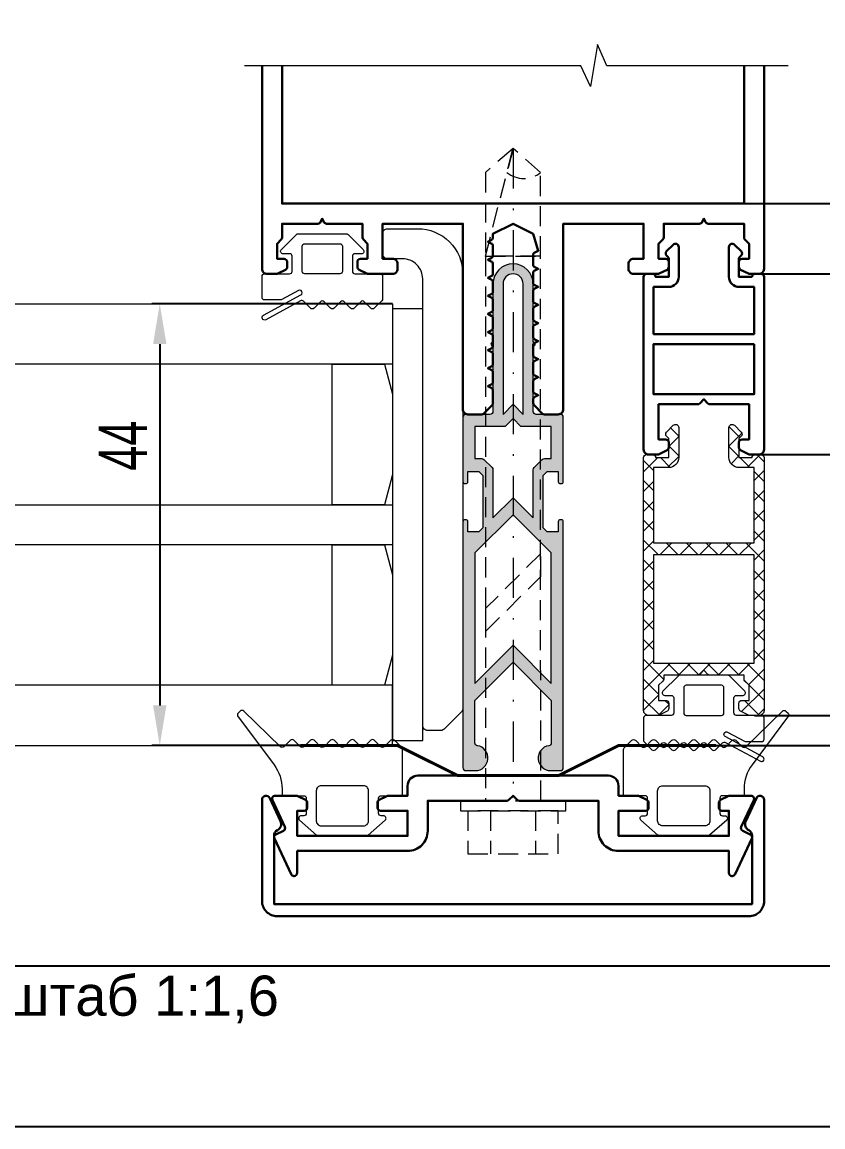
# Model space of a CAD drawing. Extents: x -37 to 8820, y -336 to 478.
# Drawn here: x 5978.1 to 6027.9, y 0 to 68.8 of the extents above; entities that cross this region are included whole.
import ezdxf

# ---------------------------------------------------------------- set-up
doc = ezdxf.new("R2010")
doc.units = 0
doc.header["$LTSCALE"] = 5
doc.linetypes.add('DASHDOT', pattern=[1, 0.5, -0.25, 0, -0.25])
doc.linetypes.add('HIDDEN', pattern=[0.375, 0.25, -0.125])
doc.layers.get('0').update_dxf_attribs({"linetype": 'CONTINUOUS', "lineweight": 30})
doc.layers.get('DEFPOINTS').update_dxf_attribs({"linetype": 'CONTINUOUS'})
for name, color, linetype, lineweight in [('1', 6, 'DASHDOT', 13), ('2', 3, 'HIDDEN', 13), ('Dimentions', 5, 'CONTINUOUS', 15), ('Glass', 5, 'CONTINUOUS', 20), ('Ал подклад', 7, 'CONTINUOUS', 20), ('Герлен', 7, 'CONTINUOUS', 60), ('Зигзаг', 1, 'CONTINUOUS', 15), ('Подкладки', 1, 'CONTINUOUS', 20), ('Уплотнители', 1, 'CONTINUOUS', 20), ('Штриховка', 1, 'CONTINUOUS', 5)]:
    doc.layers.add(name, color=color, linetype=linetype, lineweight=lineweight)
doc.layers.add('Скрытые', color=14, linetype='CONTINUOUS', plot=False)
doc.styles.add('3', font='RUSS.SHX', dxfattribs={"width": 0.7, "height": 3})
doc.styles.add('Каталожный', font='arial.ttf', dxfattribs={"height": 2.5})
doc.dimstyles.new('MX1_6', dxfattribs={"dimtxt": 3, "dimasz": 2.5, "dimexe": 0.5, "dimexo": 0, "dimgap": 0.8, "dimtad": 1, "dimlfac": 1.6, "dimdsep": 46, "dimtxsty": '3', "dimcen": 0, "dimclrd": 256, "dimclre": 256, "dimclrt": 256, "dimaunit": 1, "dimadec": 0, "dimazin": 0, "dimtfac": 1, "dimtmove": 0, "dimatfit": 1, "dimfxl": 1, "dimtvp": 1, "dimtolj": 1, "dimtzin": 0, "dimarcsym": 0})

# ---------------------------------------------------------------- blocks, each defined once
blk = doc.blocks.new('*D152')
at = {"layer": 'DEFPOINTS', "color": 0, "linetype": 'Continuous', "transparency": 16777216}
for p in [(6001.154, 51.25), (5986.662, 23.75), (6001.154, 23.75)]:
    blk.add_point(p, dxfattribs=at)
at = {"layer": 'Dimentions', "linetype": 'Continuous', "lineweight": -2, "transparency": 16777216}
for p, q in [((6001.154, 51.25), (5986.162, 51.25)), ((5986.662, 48.75), (5986.662, 26.25)), ((6001.154, 23.75), (5986.162, 23.75))]:
    blk.add_line(p, q, dxfattribs=at)
at = {"layer": 'Dimentions', "linetype": 'Continuous', "transparency": 16777216}
for points in [[(5986.246, 48.75), (5987.079, 48.75), (5986.662, 51.25)], [(5986.246, 26.25), (5987.079, 26.25), (5986.662, 23.75)]]:
    blk.add_solid(points, dxfattribs=at)
at = {"layer": 'Dimentions', "linetype": 'Continuous', "transparency": 16777216, "insert": (5984.362, 42.424), "char_height": 3, "attachment_point": 5, "rotation": 90, "style": '3'}
blk.add_mtext('\\A1;44', dxfattribs=at)
blk = doc.blocks.new('_DotSmall')
at = {"color": 0, "linetype": 'ByBlock', "const_width": 0.5}
blk.add_lwpolyline([(-0.0625, 0, 1), (0.0625, 0, 1)], format="xyb", close=True, dxfattribs=at)
blk = doc.blocks.new('*D154')
at = {"layer": 'DEFPOINTS', "color": 0, "linetype": 'Continuous', "transparency": 16777216}
for p in [(6023.966, 25.625), (6020.57, 23.75), (6032.641, 23.75)]:
    blk.add_point(p, dxfattribs=at)
at = {"layer": 'Dimentions', "linetype": 'Continuous', "lineweight": -2, "transparency": 16777216}
for p, q in [((6032.641, 25.625), (6032.641, 28.125)), ((6023.966, 25.625), (6033.141, 25.625)), ((6032.641, 25.625), (6032.641, 23.75)), ((6020.57, 23.75), (6033.141, 23.75)), ((6032.641, 23.75), (6032.641, 15.95))]:
    blk.add_line(p, q, dxfattribs=at)
at = {"layer": 'Dimentions', "linetype": 'Continuous', "lineweight": -2, "transparency": 16777216, "xscale": 2.5, "yscale": 2.5, "zscale": 2.5}
for p, rotation in [((6032.641, 25.625), 270), ((6032.641, 23.75), 90)]:
    blk.add_blockref('_DotSmall', p, dxfattribs=dict(at, rotation=rotation))
at = {"layer": 'Dimentions', "linetype": 'Continuous', "transparency": 16777216, "insert": (6030.341, 17.35), "char_height": 3, "attachment_point": 5, "rotation": 90, "style": '3'}
blk.add_mtext('\\A1;3', dxfattribs=at)
blk = doc.blocks.new('*D155')
at = {"layer": 'DEFPOINTS', "color": 0, "linetype": 'Continuous', "transparency": 16777216}
for p in [(6019.633, 57.5), (6023.904, 53.125), (6032.641, 53.125)]:
    blk.add_point(p, dxfattribs=at)
at = {"layer": 'Dimentions', "linetype": 'Continuous', "lineweight": -2, "transparency": 16777216}
for p, q in [((6019.633, 57.5), (6033.141, 57.5)), ((6032.641, 57.5), (6032.641, 53.125)), ((6023.904, 53.125), (6033.141, 53.125))]:
    blk.add_line(p, q, dxfattribs=at)
at = {"layer": 'Dimentions', "linetype": 'Continuous', "lineweight": -2, "transparency": 16777216, "xscale": 2.5, "yscale": 2.5, "zscale": 2.5}
for p, rotation in [((6032.641, 57.5), 90), ((6032.641, 53.125), 270)]:
    blk.add_blockref('_DotSmall', p, dxfattribs=dict(at, rotation=rotation))
at = {"layer": 'Dimentions', "linetype": 'Continuous', "transparency": 16777216, "insert": (6030.341, 55.312), "char_height": 3, "attachment_point": 5, "rotation": 90, "style": '3'}
blk.add_mtext('\\A1;7', dxfattribs=at)
blk = doc.blocks.new('*D1017')
at = {"layer": 'DEFPOINTS', "color": 0, "linetype": 'Continuous', "transparency": 16777216}
for p in [(6023.966, 53.125), (6023.716, 41.875), (6032.641, 41.875)]:
    blk.add_point(p, dxfattribs=at)
at = {"layer": 'Dimentions', "linetype": 'Continuous', "lineweight": -2, "transparency": 16777216}
for p, q in [((6023.966, 53.125), (6033.141, 53.125)), ((6032.641, 53.125), (6032.641, 41.875)), ((6023.716, 41.875), (6033.141, 41.875))]:
    blk.add_line(p, q, dxfattribs=at)
at = {"layer": 'Dimentions', "linetype": 'Continuous', "lineweight": -2, "transparency": 16777216, "xscale": 2.5, "yscale": 2.5, "zscale": 2.5}
for p, rotation in [((6032.641, 53.125), 90), ((6032.641, 41.875), 270)]:
    blk.add_blockref('_DotSmall', p, dxfattribs=dict(at, rotation=rotation))
at = {"layer": 'Dimentions', "linetype": 'Continuous', "transparency": 16777216, "insert": (6030.341, 47.5), "char_height": 3, "attachment_point": 5, "rotation": 90, "style": '3'}
blk.add_mtext('\\A1;18', dxfattribs=at)
blk = doc.blocks.new('*D1018')
at = {"layer": 'DEFPOINTS', "color": 0, "linetype": 'Continuous', "transparency": 16777216}
for p in [(6023.96, 41.875), (6023.676, 25.625), (6032.641, 25.625)]:
    blk.add_point(p, dxfattribs=at)
at = {"layer": 'Dimentions', "linetype": 'Continuous', "lineweight": -2, "transparency": 16777216}
for p, q in [((6023.96, 41.875), (6033.141, 41.875)), ((6032.641, 41.875), (6032.641, 25.625)), ((6023.676, 25.625), (6033.141, 25.625))]:
    blk.add_line(p, q, dxfattribs=at)
at = {"layer": 'Dimentions', "linetype": 'Continuous', "lineweight": -2, "transparency": 16777216, "xscale": 2.5, "yscale": 2.5, "zscale": 2.5}
for p, rotation in [((6032.641, 41.875), 90), ((6032.641, 25.625), 270)]:
    blk.add_blockref('_DotSmall', p, dxfattribs=dict(at, rotation=rotation))
at = {"layer": 'Dimentions', "linetype": 'Continuous', "transparency": 16777216, "insert": (6030.341, 33.75), "char_height": 3, "attachment_point": 5, "rotation": 90, "style": '3'}
blk.add_mtext('\\A1;26', dxfattribs=at)

msp = doc.modelspace()

# ---------------------------------------------------------------- hatches: boundary and pattern name
at = {"layer": 'Штриховка'}
h = msp.add_hatch(color=256, dxfattribs=at)
h.paths.add_polyline_path([(6006.2789, 27.6232), (6008.6539, 29.9982), (6011.0289, 27.6232), (6011.0289, 35.7482), (6008.6539, 38.1232), (6006.2789, 35.7482)], flags=16)
edge = h.paths.add_edge_path()
edge.add_arc((6005.6539, 40.1875), 0.125, 180, 270)
edge.add_line((6005.6539, 40.0625), (6005.7164, 40.0625))
edge.add_arc((6005.7164, 40.1875), 0.125, 270, 360)
edge.add_line((6005.8414, 40.1875), (6005.8414, 40.8125))
edge.add_line((6005.8414, 40.8125), (6006.5326, 40.8125))
edge.add_line((6006.5326, 40.8125), (6006.7789, 40.5662))
edge.add_line((6006.7789, 40.5662), (6006.7789, 37.3088))
edge.add_line((6006.7789, 37.3088), (6006.5326, 37.0625))
edge.add_line((6006.5326, 37.0625), (6005.8414, 37.0625))
edge.add_line((6005.8414, 37.0625), (6005.8414, 37.6875))
edge.add_arc((6005.7164, 37.6875), 0.125, 0, 90)
edge.add_line((6005.7164, 37.8125), (6005.6539, 37.8125))
edge.add_arc((6005.6539, 37.6875), 0.125, 90, 180)
edge.add_line((6005.5289, 37.6875), (6005.5289, 22.375))
edge.add_arc((6005.7164, 22.375), 0.1875, 180, 270)
edge.add_line((6005.7164, 22.1875), (6006.3101, 22.1875))
edge.add_arc((6006.3101, 22.9687), 0.7812, 270, 440.718201)
edge.add_arc((6006.4664, 23.9248), 0.1875, 180, 260.718201, ccw=False)
edge.add_line((6006.2789, 23.9248), (6006.2789, 26.5625))
edge.add_line((6006.2789, 26.5625), (6008.6539, 28.9375))
edge.add_line((6008.6539, 28.9375), (6011.0289, 26.5625))
edge.add_line((6011.0289, 26.5625), (6011.0289, 23.9248))
edge.add_arc((6010.8414, 23.9248), 0.1875, 279.281799, 360, ccw=False)
edge.add_arc((6010.9976, 22.9687), 0.7813, 99.281799, 270)
edge.add_line((6010.9976, 22.1875), (6011.5914, 22.1875))
edge.add_arc((6011.5914, 22.375), 0.1875, 270, 360)
edge.add_line((6011.7789, 22.375), (6011.7789, 37.6875))
edge.add_arc((6011.6539, 37.6875), 0.125, 0, 90)
edge.add_line((6011.6539, 37.8125), (6011.5914, 37.8125))
edge.add_arc((6011.5914, 37.6875), 0.125, 90, 180)
edge.add_line((6011.4664, 37.6875), (6011.4664, 37.0625))
edge.add_line((6011.4664, 37.0625), (6010.7752, 37.0625))
edge.add_line((6010.7752, 37.0625), (6010.5289, 37.3088))
edge.add_line((6010.5289, 37.3088), (6010.5289, 40.5662))
edge.add_line((6010.5289, 40.5662), (6010.7752, 40.8125))
edge.add_line((6010.7752, 40.8125), (6011.4664, 40.8125))
edge.add_line((6011.4664, 40.8125), (6011.4664, 40.1875))
edge.add_arc((6011.5914, 40.1875), 0.125, 180, 270)
edge.add_line((6011.5914, 40.0625), (6011.6539, 40.0625))
edge.add_arc((6011.6539, 40.1875), 0.125, 270, 360)
edge.add_line((6011.7789, 40.1875), (6011.7789, 44.1875))
edge.add_arc((6011.5914, 44.1875), 0.1875, 0, 90)
edge.add_line((6011.5914, 44.375), (6010.0914, 44.375))
edge.add_arc((6010.0914, 44.5625), 0.1875, 180, 270, ccw=False)
edge.add_line((6009.9039, 44.5625), (6009.9039, 48.625))
edge.add_arc((6009.9039, 48.75), 0.125, 270, 450)
edge.add_line((6009.9039, 48.875), (6009.9039, 52.5))
edge.add_arc((6008.6539, 52.5), 1.25, 0, 180)
edge.add_line((6007.4039, 52.5), (6007.4039, 48.875))
edge.add_arc((6007.4039, 48.75), 0.125, 90, 270)
edge.add_line((6007.4039, 48.625), (6007.4039, 44.5625))
edge.add_arc((6007.2164, 44.5625), 0.1875, -90, 0, ccw=False)
edge.add_line((6007.2164, 44.375), (6005.7164, 44.375))
edge.add_arc((6005.7164, 44.1875), 0.1875, 90, 180)
edge.add_line((6005.5289, 44.1875), (6005.5289, 40.1875))
edge = h.paths.add_edge_path(flags=16)
edge.add_line((6006.2789, 43.625), (6006.2789, 41.625))
edge.add_line((6006.2789, 41.625), (6006.7031, 41.625))
edge.add_arc((6006.7031, 41.4375), 0.1875, 45, 90, ccw=False)
edge.add_line((6006.8356, 41.5701), (6007.349, 41.0568))
edge.add_arc((6007.2164, 40.9242), 0.1875, 0, 45, ccw=False)
edge.add_line((6007.4039, 40.9242), (6007.4039, 37.9338))
edge.add_line((6007.4039, 37.9338), (6008.6539, 39.1838))
edge.add_line((6008.6539, 39.1838), (6009.9039, 37.9338))
edge.add_line((6009.9039, 37.9338), (6009.9039, 40.9242))
edge.add_arc((6010.0914, 40.9242), 0.1875, 135, 180, ccw=False)
edge.add_line((6009.9588, 41.0568), (6010.4721, 41.5701))
edge.add_arc((6010.6047, 41.4375), 0.1875, 90, 135, ccw=False)
edge.add_line((6010.6047, 41.625), (6011.0289, 41.625))
edge.add_line((6011.0289, 41.625), (6011.0289, 43.625))
edge.add_line((6011.0289, 43.625), (6009.145, 43.625))
edge.add_line((6009.145, 43.625), (6008.6539, 44.1161))
edge.add_line((6008.6539, 44.1161), (6008.1628, 43.625))
edge.add_line((6008.1628, 43.625), (6006.2789, 43.625))
edge = h.paths.add_edge_path(flags=16)
edge.add_line((6008.6539, 45), (6009.2789, 44.375))
edge.add_line((6009.2789, 44.375), (6009.2789, 52.5))
edge.add_arc((6008.6539, 52.5), 0.625, 0, 180)
edge.add_line((6008.0289, 52.5), (6008.0289, 44.375))
edge.add_line((6008.0289, 44.375), (6008.6539, 45))
at = {"layer": 'Штриховка', "lineweight": 5}
h = msp.add_hatch(dxfattribs=at)
h.set_pattern_fill('ANSI37', color=256, scale=7, style=0)
h.set_pattern_definition([(45, (8391.1472, 7165.6919), (-0.61871843, 0.61871843), []), (135, (8391.1472, 7165.6919), (-0.61871843, -0.61871843), [])])
h.paths.add_polyline_path([(6023.6539, 35.625), (6017.4039, 35.625), (6017.4039, 28.875), (6023.6539, 28.875)], flags=16)
edge = h.paths.add_edge_path()
edge.add_line((6023.6539, 36.375), (6023.6539, 41.0625))
edge.add_line((6023.6539, 41.0625), (6022.7164, 41.0625))
edge.add_arc((6022.7164, 41.6875), 0.625, 180, 270, ccw=False)
edge.add_line((6022.0914, 41.6875), (6022.0914, 43.5518))
edge.add_arc((6022.2896, 43.5518), 0.1982, 45, 180, ccw=False)
edge.add_line((6022.4298, 43.6919), (6022.849, 43.2727))
edge.add_arc((6022.7164, 43.1402), 0.1875, -45, 45, ccw=False)
edge.add_line((6022.849, 43.0076), (6022.7164, 42.875))
edge.add_line((6022.7164, 42.875), (6022.7164, 41.6875))
edge.add_line((6022.7164, 41.6875), (6023.5289, 41.6875))
edge.add_arc((6023.7164, 41.6875), 0.1875, 90, 180, ccw=False)
edge.add_line((6023.7164, 41.875), (6024.0914, 41.875))
edge.add_arc((6024.0914, 41.6875), 0.1875, 0, 90, ccw=False)
edge.add_line((6024.2789, 41.6875), (6024.2789, 25.9375))
edge.add_arc((6023.9664, 25.9375), 0.3125, -90, 0, ccw=False)
edge.add_line((6023.9664, 25.625), (6023.3857, 25.625))
edge.add_arc((6023.3857, 25.8125), 0.1875, 243.434949, 270, ccw=False)
edge.add_line((6023.3018, 25.6448), (6022.82, 25.8857))
edge.add_arc((6022.9039, 26.0534), 0.1875, 180, 243.434949, ccw=False)
edge.add_line((6022.7164, 26.0534), (6022.7164, 26.375))
edge.add_arc((6022.9039, 26.375), 0.1875, 90, 180, ccw=False)
edge.add_line((6022.9039, 26.5625), (6023.3414, 26.5625))
edge.add_line((6023.3414, 26.5625), (6023.3414, 27.5))
edge.add_line((6023.3414, 27.5), (6023.0838, 27.7576))
edge.add_arc((6023.2164, 27.8902), 0.1875, 180, 225, ccw=False)
edge.add_line((6023.0289, 27.8902), (6023.0289, 28.125))
edge.add_line((6023.0289, 28.125), (6020.9191, 28.125))
edge.add_arc((6020.9191, 28.3125), 0.1875, 225, 270, ccw=False)
edge.add_line((6020.7865, 28.1799), (6020.5289, 28.4375))
edge.add_line((6020.5289, 28.4375), (6020.2713, 28.1799))
edge.add_arc((6020.1387, 28.3125), 0.1875, 270, 315, ccw=False)
edge.add_line((6020.1387, 28.125), (6018.0289, 28.125))
edge.add_line((6018.0289, 28.125), (6018.0289, 27.8902))
edge.add_arc((6017.8414, 27.8902), 0.1875, -45, 0, ccw=False)
edge.add_line((6017.974, 27.7576), (6017.7164, 27.5))
edge.add_line((6017.7164, 27.5), (6017.7164, 26.5625))
edge.add_line((6017.7164, 26.5625), (6018.1539, 26.5625))
edge.add_arc((6018.1539, 26.375), 0.1875, 0, 90, ccw=False)
edge.add_line((6018.3414, 26.375), (6018.3414, 26.0534))
edge.add_arc((6018.1539, 26.0534), 0.1875, -63.434949, 0, ccw=False)
edge.add_line((6018.2377, 25.8857), (6017.756, 25.6448))
edge.add_arc((6017.6721, 25.8125), 0.1875, 270, 296.565051, ccw=False)
edge.add_line((6017.6721, 25.625), (6017.0914, 25.625))
edge.add_arc((6017.0914, 25.9375), 0.3125, 180, 270, ccw=False)
edge.add_line((6016.7789, 25.9375), (6016.7789, 41.6875))
edge.add_arc((6016.9664, 41.6875), 0.1875, 90, 180, ccw=False)
edge.add_line((6016.9664, 41.875), (6017.3414, 41.875))
edge.add_arc((6017.3414, 41.6875), 0.1875, 0, 90, ccw=False)
edge.add_line((6017.5289, 41.6875), (6018.3414, 41.6875))
edge.add_line((6018.3414, 41.6875), (6018.3414, 42.875))
edge.add_line((6018.3414, 42.875), (6018.2088, 43.0076))
edge.add_arc((6018.3414, 43.1402), 0.1875, 135, 225, ccw=False)
edge.add_line((6018.2088, 43.2727), (6018.628, 43.6919))
edge.add_arc((6018.7682, 43.5518), 0.1982, 0, 135, ccw=False)
edge.add_line((6018.9664, 43.5518), (6018.9664, 41.6875))
edge.add_arc((6018.3414, 41.6875), 0.625, -90, 0, ccw=False)
edge.add_line((6018.3414, 41.0625), (6017.4039, 41.0625))
edge.add_line((6017.4039, 41.0625), (6017.4039, 36.375))
edge.add_line((6017.4039, 36.375), (6023.6539, 36.375))

# ---------------------------------------------------------------- linework, layer by layer
msp.add_lwpolyline([(6024.2789, 66.0808), (6024.2789, 53.4375, -0.4142136), (6023.9664, 53.125), (6023.3857, 53.125, -0.1164338), (6023.3018, 53.1448), (6022.82, 53.3857, -0.284079), (6022.7164, 53.5534), (6022.7164, 53.875, -0.4142136), (6022.9039, 54.0625), (6023.3414, 54.0625), (6023.3414, 55), (6023.0838, 55.2576, -0.1989124), (6023.0289, 55.3902), (6023.0289, 56.25), (6020.801, 56.25, -0.284079), (6020.6333, 56.3536), (6020.5289, 56.5625), (6020.4245, 56.3536, -0.284079), (6020.2568, 56.25), (6018.0289, 56.25), (6018.0289, 55.3902, -0.1989124), (6017.974, 55.2576), (6017.7164, 55), (6017.7164, 54.0625), (6018.1539, 54.0625, -0.4142136), (6018.3414, 53.875), (6018.3414, 53.5534, -0.284079), (6018.2377, 53.3857), (6017.756, 53.1448, -0.1164338), (6017.6721, 53.125), (6016.1539, 53.125, -0.4142136), (6015.8414, 53.4375), (6015.8414, 53.75, -0.4142136), (6016.1539, 54.0625), (6016.7789, 54.0625), (6016.7789, 56.25), (6011.7789, 56.25), (6011.7789, 44.6875, -0.4142136), (6011.4664, 44.375), (6010.6066, 44.375, -0.1989124), (6010.474, 44.4299), (6009.9588, 44.9451, -0.1989124), (6009.9039, 45.0777), (6009.9039, 45.2904, -0.284079), (6010.0075, 45.4581), (6010.2164, 45.5625), (6010.0075, 45.6669, -0.284079), (6009.9039, 45.8346), (6009.9039, 46.4154, -0.284079), (6010.0075, 46.5831), (6010.2164, 46.6875), (6010.0075, 46.7919, -0.284079), (6009.9039, 46.9596), (6009.9039, 47.5404, -0.284079), (6010.0075, 47.7081), (6010.2164, 47.8125), (6010.0075, 47.9169, -0.284079), (6009.9039, 48.0846), (6009.9039, 48.6654, -0.284079), (6010.0075, 48.8331), (6010.2164, 48.9375), (6010.0075, 49.0419, -0.284079), (6009.9039, 49.2096), (6009.9039, 49.7904, -0.284079), (6010.0075, 49.9581), (6010.2164, 50.0625), (6010.0075, 50.1669, -0.284079), (6009.9039, 50.3346), (6009.9039, 50.9154, -0.284079), (6010.0075, 51.0831), (6010.2164, 51.1875), (6010.0075, 51.2919, -0.284079), (6009.9039, 51.4596), (6009.9039, 52.0404, -0.284079), (6010.0075, 52.2081), (6010.2164, 52.3125), (6010.0075, 52.4169, -0.284079), (6009.9039, 52.5846), (6009.9039, 53.1654, -0.284079), (6010.0075, 53.3331), (6010.2164, 53.4375), (6010.0075, 53.5419, -0.284079), (6009.9039, 53.7096), (6009.9039, 54.2904, -0.284079), (6010.0075, 54.4581), (6010.2164, 54.5625), (6009.9039, 55.625), (6008.6539, 56.25), (6007.4039, 55.625), (6007.4039, 55.3971, -0.284079), (6007.3002, 55.2294), (6007.0914, 55.125), (6007.3002, 55.0206, -0.284079), (6007.4039, 54.8529), (6007.4039, 54.2721, -0.284079), (6007.3002, 54.1044), (6007.0914, 54), (6007.3002, 53.8956, -0.284079), (6007.4039, 53.7279), (6007.4039, 53.1471, -0.284079), (6007.3002, 52.9794), (6007.0914, 52.875), (6007.3002, 52.7706, -0.284079), (6007.4039, 52.6029), (6007.4039, 52.0221, -0.284079), (6007.3002, 51.8544), (6007.0914, 51.75), (6007.3002, 51.6456, -0.284079), (6007.4039, 51.4779), (6007.4039, 50.8971, -0.284079), (6007.3002, 50.7294), (6007.0914, 50.625), (6007.3002, 50.5206, -0.284079), (6007.4039, 50.3529), (6007.4039, 49.7721, -0.284079), (6007.3002, 49.6044), (6007.0914, 49.5), (6007.3002, 49.3956, -0.284079), (6007.4039, 49.2279), (6007.4039, 48.6471, -0.284079), (6007.3002, 48.4794), (6007.0914, 48.375), (6007.3002, 48.2706, -0.284079), (6007.4039, 48.1029), (6007.4039, 47.5221, -0.284079), (6007.3002, 47.3544), (6007.0914, 47.25), (6007.3002, 47.1456, -0.284079), (6007.4039, 46.9779), (6007.4039, 46.3971, -0.284079), (6007.3002, 46.2294), (6007.0914, 46.125), (6007.3002, 46.0206, -0.284079), (6007.4039, 45.8529), (6007.4039, 45.0777, -0.1989124), (6007.349, 44.9451), (6006.8338, 44.4299, -0.1989124), (6006.7012, 44.375), (6005.8414, 44.375, -0.4142136), (6005.5289, 44.6875), (6005.5289, 56.25), (6000.5289, 56.25), (6000.5289, 54.0625), (6001.1539, 54.0625, -0.4142136), (6001.4664, 53.75), (6001.4664, 53.4375, -0.4142136), (6001.1539, 53.125), (5999.6357, 53.125, -0.1164338), (5999.5518, 53.1448), (5999.07, 53.3857, -0.284079), (5998.9664, 53.5534), (5998.9664, 53.875, -0.4142136), (5999.1539, 54.0625), (5999.5914, 54.0625), (5999.5914, 55), (5999.3338, 55.2576, -0.1989124), (5999.2789, 55.3902), (5999.2789, 56.25), (5997.051, 56.25, -0.284079), (5996.8833, 56.3536), (5996.7789, 56.5625), (5996.6745, 56.3536, -0.284079), (5996.5068, 56.25), (5994.2789, 56.25), (5994.2789, 55.3902, -0.1989124), (5994.224, 55.2576), (5993.9664, 55), (5993.9664, 54.0625), (5994.4039, 54.0625, -0.4142136), (5994.5914, 53.875), (5994.5914, 53.5534, -0.284079), (5994.4877, 53.3857), (5994.006, 53.1448, -0.1164338), (5993.9221, 53.125), (5993.3414, 53.125, -0.4142136), (5993.0289, 53.4375), (5993.0289, 66.0808)], format="xyb")
msp.add_lwpolyline([(6023.0289, 66.0808), (6023.0289, 57.5), (5994.2789, 57.5), (5994.2789, 66.0808)])
for points in [[(6023.5289, 52.9375), (6022.7164, 52.9375), (6022.7164, 54.0566, -0.1989124), (6022.7713, 54.1892), (6022.849, 54.2669, 0.4142136), (6022.849, 54.532), (6022.441, 54.94, 0.6681786), (6022.0914, 54.7952), (6022.0914, 52.9375, 0.4142136), (6022.7164, 52.3125), (6023.6539, 52.3125), (6023.6539, 49.375), (6017.4039, 49.375), (6017.4039, 52.3125), (6018.3414, 52.3125, 0.4142136), (6018.9664, 52.9375), (6018.9664, 54.7952, 0.6681786), (6018.6168, 54.94), (6018.2088, 54.532, 0.4142136), (6018.2088, 54.2669), (6018.2865, 54.1892, -0.1989124), (6018.3414, 54.0566), (6018.3414, 52.9375), (6017.5289, 52.9375, 0.4142136), (6017.3414, 53.125), (6016.9664, 53.125, 0.4142136), (6016.7789, 52.9375), (6016.7789, 42.1875, 0.4142136), (6017.0914, 41.875), (6017.6721, 41.875, 0.1164338), (6017.756, 41.8948), (6018.2377, 42.1357, 0.284079), (6018.3414, 42.3034), (6018.3414, 42.625, 0.4142136), (6018.1539, 42.8125), (6017.7164, 42.8125), (6017.7164, 45), (6020.1387, 45, 0.1989124), (6020.2713, 45.0549), (6020.5289, 45.3125), (6020.7865, 45.0549, 0.1989124), (6020.9191, 45), (6023.3414, 45), (6023.3414, 42.8125), (6022.9039, 42.8125, 0.4142136), (6022.7164, 42.625), (6022.7164, 42.3034, 0.284079), (6022.82, 42.1357), (6023.3018, 41.8948, 0.1164338), (6023.3857, 41.875), (6023.9664, 41.875, 0.4142136), (6024.2789, 42.1875), (6024.2789, 52.9375, 0.4142136), (6024.0914, 53.125), (6023.7164, 53.125, 0.4142136)], [(5993.7965, 17.9711, -0.4142136), (5993.8871, 18.2202), (5994.359, 18.4402, 0.4142136), (5994.4496, 18.6894), (5993.6715, 20.3583, -0.5486188), (5993.8414, 20.625), (5995.1721, 20.625, -0.1164338), (5995.256, 20.6052), (5995.7377, 20.3643, -0.284079), (5995.8414, 20.1966), (5995.8414, 19.875, -0.4142136), (5995.6539, 19.6875), (5995.2164, 19.6875), (5995.2164, 18.125), (6002.0914, 18.125), (6002.0914, 19.6875), (6000.4039, 19.6875, -0.4142136), (6000.2164, 19.875), (6000.2164, 20.1966, -0.284079), (6000.32, 20.3643), (6000.8018, 20.6052, -0.1164338), (6000.8857, 20.625), (6002.0914, 20.625), (6002.0914, 21.25, -0.4142136), (6002.7164, 21.875), (6014.5914, 21.875, -0.4142136), (6015.2164, 21.25), (6015.2164, 20.625), (6016.4221, 20.625, -0.1164338), (6016.506, 20.6052), (6016.9877, 20.3643, -0.284079), (6017.0914, 20.1966), (6017.0914, 19.875, -0.4142136), (6016.9039, 19.6875), (6015.2164, 19.6875), (6015.2164, 18.125), (6022.0914, 18.125), (6022.0914, 19.6875), (6021.6539, 19.6875, -0.4142136), (6021.4664, 19.875), (6021.4664, 20.1966, -0.284079), (6021.57, 20.3643), (6022.0518, 20.6052, -0.1164338), (6022.1357, 20.625), (6023.4664, 20.625, -0.5486188), (6023.6363, 20.3583), (6022.8581, 18.6894, 0.4142136), (6022.9488, 18.4402), (6023.4206, 18.2202, -0.4142136), (6023.5113, 17.9711), (6022.4678, 15.7333, -0.2914734), (6022.2979, 15.625), (6022.2789, 15.625, -0.4142136), (6022.0914, 15.8125), (6022.0914, 17.1875), (6015.2164, 17.1875, -0.4142136), (6013.9664, 18.4375), (6013.9664, 20.3125), (6009.0441, 20.3125, -0.1989124), (6008.9115, 20.3674), (6008.6539, 20.625), (6008.3963, 20.3674, -0.1989124), (6008.2637, 20.3125), (6003.3414, 20.3125), (6003.3414, 18.4375, -0.4142136), (6002.0914, 17.1875), (5995.2164, 17.1875), (5995.2164, 15.8125, -0.4142136), (5995.0289, 15.625), (5995.0099, 15.625, -0.2914734), (5994.84, 15.7333)], [(5993.9664, 13.125), (6023.3414, 13.125, 0.4142136), (6024.2789, 14.0625), (6024.2789, 20.375, 0.8025849), (6023.8023, 20.4807), (6023.1324, 19.044, 0.4015594), (6023.327, 18.471, -0.2797393), (6023.5289, 18.1383), (6023.5289, 13.875), (5993.7789, 13.875), (5993.7789, 18.1383, -0.2797393), (5993.9808, 18.471, 0.4015594), (5994.1754, 19.044), (5993.5055, 20.4807, 0.8025849), (5993.0289, 20.375), (5993.0289, 14.0625, 0.4142136)]]:
    msp.add_lwpolyline(points, format="xyb", close=True)
msp.add_lwpolyline([(6023.6539, 48.75), (6023.6539, 45.625), (6017.4039, 45.625), (6017.4039, 48.75)], close=True)
at = {"layer": '1'}
msp.add_line((6008.6519, 60.9392), (6008.6539, 20.3125), dxfattribs=at)
at = {"layer": '2'}
for p, q in [((6007.2476, 19.6875), (6007.2476, 17)), ((6010.0601, 19.6875), (6010.0601, 17))]:
    msp.add_line(p, q, dxfattribs=at)
msp.add_lwpolyline([(6010.3687, 54.2214), (6010.3687, 59.4464), (6008.6519, 60.9392), (6006.9351, 59.4464), (6006.9351, 54.2214), (6010.3687, 54.2214)], dxfattribs=at)
msp.add_lwpolyline([(6006.9351, 54.2214), (6008.6519, 60.9392), (6008.2704, 59.4464, 0.3633079), (6010.3687, 59.4464)], format="xyb", dxfattribs=at)
for points in [[(6010.3726, 20.3125), (6010.3687, 54.2214), (6008.6539, 54.2214), (6006.9351, 54.2214), (6006.9351, 20.3125)], [(6006.9351, 30.8443), (6010.3726, 34.2818), (6010.3726, 35.7141), (6006.9351, 32.2766)], [(6011.9351, 19.6875), (6011.9351, 20.3125), (6005.3726, 20.3125), (6005.3726, 19.6875)], [(6011.4664, 19.6875), (6005.8414, 19.6875), (6005.8414, 17), (6011.4664, 17)]]:
    msp.add_lwpolyline(points, close=True, dxfattribs=at)
at = {"layer": 'Glass'}
for points in [[(6001.154, 47.5), (5962.0865, 47.5), (5962.0865, 51.25), (6001.154, 51.25)], [(6000.6516, 38.75), (5997.404, 38.75), (5997.404, 47.5), (6000.6516, 47.5), (6001.154, 45.625), (6001.154, 40.625)], [(6001.154, 36.25), (5962.0865, 36.25), (5962.0865, 38.75), (6001.154, 38.75)], [(6000.6516, 27.5), (5997.404, 27.5), (5997.404, 36.25), (6000.6516, 36.25), (6001.154, 34.375), (6001.154, 29.375)], [(6001.154, 27.5), (5962.0865, 27.5), (5962.0865, 23.75), (6001.154, 23.75)]]:
    msp.add_lwpolyline(points, close=True, dxfattribs=at)
at = {"layer": 'Ал подклад', "color": 0}
msp.add_lwpolyline([(6000.529, 55.625, -0.4142136), (6000.8415, 55.9375), (6002.7165, 55.9375, -0.4142136), (6005.529, 53.125), (6005.5289, 26.0663, -0.1989124), (6005.4374, 25.8454), (6004.3704, 24.7784, -0.1989124), (6004.1494, 24.6869), (6003.3414, 24.6869, -0.4142136), (6003.0289, 24.9994), (6003.029, 52.8125, 0.4142136), (6001.779, 54.0625), (6000.8415, 54.0625, -0.4142136), (6000.529, 54.375)], format="xyb", close=True, dxfattribs=at)
at = {"layer": 'Герлен', "ltscale": 2, "const_width": 0.1875}
msp.add_lwpolyline([(6021.2789, 23.75), (6015.2164, 23.75), (6011.4664, 21.875), (6005.2164, 21.875), (6001.4664, 23.75), (5995.4039, 23.75)], dxfattribs=at)
at = {"layer": 'Зигзаг'}
msp.add_lwpolyline([(6025.7806, 66.0808), (6014.4807, 66.0808), (6013.8999, 67.3987), (6013.4642, 64.786), (6012.8817, 66.0808), (5991.9325, 66.0808)], dxfattribs=at)
at = {"layer": 'Подкладки'}
msp.add_lwpolyline([(6001.154, 24.0625), (6003.029, 24.0625), (6003.029, 50.9375), (6001.154, 50.9375)], close=True, dxfattribs=at)
at = {"layer": 'Скрытые', "linetype": 'Continuous'}
for points in [[(5880, 297), (6090, 297), (6090, 0), (5880, 0)], [(5900, 10), (5900, 287), (6065, 287), (6065, 10)]]:
    msp.add_lwpolyline(points, close=True, dxfattribs=at)
at = {"layer": 'Уплотнители'}
for points in [[(5995.2981, 52.0859), (5994.2531, 51.5189, -0.1249127), (5994.1786, 51.5), (5993.1851, 51.5, -0.4142136), (5993.0289, 51.6562), (5993.0289, 52.9687, -0.4142136), (5993.1851, 53.125), (5994.7476, 53.125, 0.4142136), (5994.9039, 53.2812), (5994.9039, 54.2187, 0.4142136), (5994.7476, 54.375), (5994.3414, 54.375, -0.6685867), (5994.231, 54.6419), (5995.1706, 55.5794, -0.1986192), (5995.281, 55.625), (5998.2768, 55.625, -0.1986192), (5998.3871, 55.5794), (5999.3267, 54.6419, -0.6685867), (5999.2164, 54.375), (5998.8101, 54.375, 0.4142136), (5998.6539, 54.2187), (5998.6539, 53.2812, 0.4142136), (5998.8101, 53.125), (6000.3726, 53.125, -0.4142136), (6000.5289, 52.9687), (6000.5289, 51.5647, -0.1989124), (6000.4831, 51.4542), (6000.0144, 50.9855, -0.4142136), (5999.7934, 50.9855), (5999.3894, 51.3895, 0.4142136), (5999.1684, 51.3895), (5998.7644, 50.9855, -0.4142136), (5998.5434, 50.9855), (5998.1394, 51.3895, 0.4142136), (5997.9184, 51.3895), (5997.5144, 50.9855, -0.4142136), (5997.2934, 50.9855), (5996.8894, 51.3895, 0.4142136), (5996.6684, 51.3895), (5996.2644, 50.9855, -0.4142136), (5996.0434, 50.9855), (5995.6114, 51.4175, 0.3320761), (5995.4264, 51.4444), (5993.2596, 50.2689, -1), (5993.1106, 50.5436), (5995.4471, 51.8112, 1)], [(5995.6851, 55), (5997.8726, 55, -0.4142136), (5998.0289, 54.8437), (5998.0289, 53.2812, -0.4142136), (5997.8726, 53.125), (5995.6851, 53.125, -0.4142136), (5995.5289, 53.2812), (5995.5289, 54.8437, -0.4142136)], [(6005.5289, 40.1875, 0.4142136), (6005.6539, 40.0625), (6005.7164, 40.0625, 0.4142136), (6005.8414, 40.1875), (6005.8414, 40.8125), (6006.5326, 40.8125), (6006.7789, 40.5662), (6006.7789, 37.3088), (6006.5326, 37.0625), (6005.8414, 37.0625), (6005.8414, 37.6875, 0.4142136), (6005.7164, 37.8125), (6005.6539, 37.8125, 0.4142136), (6005.5289, 37.6875), (6005.5289, 22.375, 0.4142136), (6005.7164, 22.1875), (6006.3101, 22.1875, 0.9221128), (6006.4361, 23.7398, -0.3675232), (6006.2789, 23.9248), (6006.2789, 26.5625), (6008.6539, 28.9375), (6011.0289, 26.5625), (6011.0289, 23.9248, -0.3675232), (6010.8716, 23.7398, 0.9221128), (6010.9976, 22.1875), (6011.5914, 22.1875, 0.4142136), (6011.7789, 22.375), (6011.7789, 37.6875, 0.4142136), (6011.6539, 37.8125), (6011.5914, 37.8125, 0.4142136), (6011.4664, 37.6875), (6011.4664, 37.0625), (6010.7752, 37.0625), (6010.5289, 37.3088), (6010.5289, 40.5662), (6010.7752, 40.8125), (6011.4664, 40.8125), (6011.4664, 40.1875, 0.4142136), (6011.5914, 40.0625), (6011.6539, 40.0625, 0.4142136), (6011.7789, 40.1875), (6011.7789, 44.1875, 0.4142136), (6011.5914, 44.375), (6010.0914, 44.375, -0.4142136), (6009.9039, 44.5625), (6009.9039, 48.625, 1), (6009.9039, 48.875), (6009.9039, 52.5, 1), (6007.4039, 52.5), (6007.4039, 48.875, 1), (6007.4039, 48.625), (6007.4039, 44.5625, -0.4142136), (6007.2164, 44.375), (6005.7164, 44.375, 0.4142136), (6005.5289, 44.1875)], [(6008.6539, 45), (6009.2789, 44.375), (6009.2789, 52.5, 1), (6008.0289, 52.5), (6008.0289, 44.375), (6008.6539, 45)], [(6006.2789, 43.625), (6006.2789, 41.625), (6006.7031, 41.625, -0.1989124), (6006.8356, 41.5701), (6007.349, 41.0568, -0.1989124), (6007.4039, 40.9242), (6007.4039, 37.9338), (6008.6539, 39.1838), (6009.9039, 37.9338), (6009.9039, 40.9242, -0.1989124), (6009.9588, 41.0568), (6010.4721, 41.5701, -0.1989124), (6010.6047, 41.625), (6011.0289, 41.625), (6011.0289, 43.625), (6009.145, 43.625), (6008.6539, 44.1161), (6008.1628, 43.625)], [(6023.6539, 36.375), (6023.6539, 41.0625), (6022.7164, 41.0625, -0.4142136), (6022.0914, 41.6875), (6022.0914, 43.5518, -0.6681786), (6022.4298, 43.6919), (6022.849, 43.2727, -0.4142136), (6022.849, 43.0076), (6022.7164, 42.875), (6022.7164, 41.6875), (6023.5289, 41.6875, -0.4142136), (6023.7164, 41.875), (6024.0914, 41.875, -0.4142136), (6024.2789, 41.6875), (6024.2789, 25.9375, -0.4142136), (6023.9664, 25.625), (6023.3857, 25.625, -0.1164338), (6023.3018, 25.6448), (6022.82, 25.8857, -0.284079), (6022.7164, 26.0534), (6022.7164, 26.375, -0.4142136), (6022.9039, 26.5625), (6023.3414, 26.5625), (6023.3414, 27.5), (6023.0838, 27.7576, -0.1989124), (6023.0289, 27.8902), (6023.0289, 28.125), (6020.9191, 28.125, -0.1989124), (6020.7865, 28.1799), (6020.5289, 28.4375), (6020.2713, 28.1799, -0.1989124), (6020.1387, 28.125), (6018.0289, 28.125), (6018.0289, 27.8902, -0.1989124), (6017.974, 27.7576), (6017.7164, 27.5), (6017.7164, 26.5625), (6018.1539, 26.5625, -0.4142136), (6018.3414, 26.375), (6018.3414, 26.0534, -0.284079), (6018.2377, 25.8857), (6017.756, 25.6448, -0.1164338), (6017.6721, 25.625), (6017.0914, 25.625, -0.4142136), (6016.7789, 25.9375), (6016.7789, 41.6875, -0.4142136), (6016.9664, 41.875), (6017.3414, 41.875, -0.4142136), (6017.5289, 41.6875), (6018.3414, 41.6875), (6018.3414, 42.875), (6018.2088, 43.0076, -0.4142136), (6018.2088, 43.2727), (6018.628, 43.6919, -0.6681786), (6018.9664, 43.5518), (6018.9664, 41.6875, -0.4142136), (6018.3414, 41.0625), (6017.4039, 41.0625), (6017.4039, 36.375)], [(6022.0096, 24.5859), (6023.0547, 24.0189, 0.1249127), (6023.1292, 24), (6024.1226, 24, 0.4142136), (6024.2789, 24.1563), (6024.2789, 25.4688, 0.4142136), (6024.1226, 25.625), (6022.5601, 25.625, -0.4142136), (6022.4039, 25.7813), (6022.4039, 26.7188, -0.4142136), (6022.5601, 26.875), (6022.9664, 26.875, 0.6685867), (6023.0767, 27.1419), (6022.1371, 28.0794, 0.1986192), (6022.0268, 28.125), (6019.031, 28.125, 0.1986192), (6018.9206, 28.0794), (6017.981, 27.1419, 0.6685867), (6018.0914, 26.875), (6018.4976, 26.875, -0.4142136), (6018.6539, 26.7188), (6018.6539, 25.7813, -0.4142136), (6018.4976, 25.625), (6016.9351, 25.625, 0.4142136), (6016.7789, 25.4688), (6016.7789, 24.0647, 0.1989124), (6016.8247, 23.9542), (6017.2934, 23.4855, 0.4142136), (6017.5144, 23.4855), (6017.9184, 23.8895, -0.4142136), (6018.1394, 23.8895), (6018.5434, 23.4855, 0.4142136), (6018.7644, 23.4855), (6019.1684, 23.8895, -0.4142136), (6019.3894, 23.8895), (6019.7934, 23.4855, 0.4142136), (6020.0144, 23.4855), (6020.4184, 23.8895, -0.4142136), (6020.6394, 23.8895), (6021.0434, 23.4855, 0.4142136), (6021.2644, 23.4855), (6021.6964, 23.9175, -0.3320761), (6021.8814, 23.9444), (6024.0481, 22.7689, 1), (6024.1971, 23.0436), (6021.8606, 24.3112, -1)], [(6021.6226, 27.5), (6019.4351, 27.5, 0.4142136), (6019.2789, 27.3438), (6019.2789, 25.7813, 0.4142136), (6019.4351, 25.625), (6021.6226, 25.625, 0.4142136), (6021.7789, 25.7813), (6021.7789, 27.3438, 0.4142136)], [(6000.4351, 19.375, -0.4142136), (6000.2789, 19.5313), (6000.2789, 20.4687, -0.4142136), (6000.4351, 20.625), (6001.7789, 20.625), (6001.7789, 23.5129, 0.1989124), (6001.7423, 23.6013), (6001.2644, 24.0792, 0.4142136), (6001.0434, 24.0792), (6000.6394, 23.6752, -0.4142136), (6000.4184, 23.6752), (6000.0144, 24.0792, 0.4142136), (5999.7934, 24.0792), (5999.3894, 23.6752, -0.4142136), (5999.1684, 23.6752), (5998.7644, 24.0792, 0.4142136), (5998.5434, 24.0792), (5998.1394, 23.6752, -0.4142136), (5997.9184, 23.6752), (5997.5144, 24.0792, 0.4142136), (5997.2934, 24.0792), (5996.8894, 23.6752, -0.4142136), (5996.6684, 23.6752), (5996.2644, 24.0792, 0.4142136), (5996.0434, 24.0792), (5995.6394, 23.6752, -0.4142136), (5995.4184, 23.6752), (5995.0144, 24.0792, 0.4142136), (5994.7934, 24.0792), (5994.3894, 23.6752, -0.4142136), (5994.1684, 23.6752), (5991.8894, 25.8895, 0.4142136), (5991.6684, 25.8895), (5991.5371, 25.7582, 0.2925382), (5991.501, 25.5937), (5993.7817, 22.5405, -0.1617878), (5994.2789, 21.0443), (5994.2789, 20.625), (5995.6226, 20.625, -0.4142136), (5995.7789, 20.4687), (5995.7789, 19.5313, -0.4142136), (5995.6226, 19.375), (5995.4664, 19.375, 0.6685867), (5995.356, 19.1081), (5996.4206, 18.1706, 0.1986192), (5996.531, 18.125), (5999.5268, 18.125, 0.1986192), (5999.6371, 18.1706), (6000.7017, 19.1081, 0.6685867), (6000.5914, 19.375)], [(6016.8726, 19.375, 0.4142136), (6017.0289, 19.5313), (6017.0289, 20.4687, 0.4142136), (6016.8726, 20.625), (6015.5289, 20.625), (6015.5289, 23.5129, -0.1989124), (6015.5655, 23.6013), (6016.0434, 24.0792, -0.4142136), (6016.2644, 24.0792), (6016.6684, 23.6752, 0.4142136), (6016.8894, 23.6752), (6017.2934, 24.0792, -0.4142136), (6017.5144, 24.0792), (6017.9184, 23.6752, 0.4142136), (6018.1394, 23.6752), (6018.5434, 24.0792, -0.4142136), (6018.7644, 24.0792), (6019.1684, 23.6752, 0.4142136), (6019.3894, 23.6752), (6019.7934, 24.0792, -0.4142136), (6020.0144, 24.0792), (6020.4184, 23.6752, 0.4142136), (6020.6394, 23.6752), (6021.0434, 24.0792, -0.4142136), (6021.2644, 24.0792), (6021.6684, 23.6752, 0.4142136), (6021.8894, 23.6752), (6022.2934, 24.0792, -0.4142136), (6022.5144, 24.0792), (6022.9184, 23.6752, 0.4142136), (6023.1394, 23.6752), (6025.4184, 25.8895, -0.4142136), (6025.6394, 25.8895), (6025.7707, 25.7582, -0.2925382), (6025.8068, 25.5937), (6023.526, 22.5405, 0.1617878), (6023.0289, 21.0443), (6023.0289, 20.625), (6021.6851, 20.625, 0.4142136), (6021.5289, 20.4687), (6021.5289, 19.5313, 0.4142136), (6021.6851, 19.375), (6021.8414, 19.375, -0.6685867), (6021.9517, 19.1081), (6020.8871, 18.1706, -0.1986192), (6020.7768, 18.125), (6017.781, 18.125, -0.1986192), (6017.6706, 18.1706), (6016.606, 19.1081, -0.6685867), (6016.7164, 19.375)], [(5996.7164, 18.75), (5999.3414, 18.75, 0.4142136), (5999.6539, 19.0625), (5999.6539, 20.9375, 0.4142136), (5999.3414, 21.25), (5996.7164, 21.25, 0.4142136), (5996.4039, 20.9375), (5996.4039, 19.0625, 0.4142136)], [(6020.5914, 18.75), (6017.9664, 18.75, -0.4142136), (6017.6539, 19.0625), (6017.6539, 20.9375, -0.4142136), (6017.9664, 21.25), (6020.5914, 21.25, -0.4142136), (6020.9039, 20.9375), (6020.9039, 19.0625, -0.4142136)]]:
    msp.add_lwpolyline(points, format="xyb", close=True, dxfattribs=at)
for points in [[(6006.2789, 27.6232), (6008.6539, 29.9982), (6011.0289, 27.6232), (6011.0289, 35.7482), (6008.6539, 38.1232), (6006.2789, 35.7482)], [(6023.6539, 35.625), (6017.4039, 35.625), (6017.4039, 28.875), (6023.6539, 28.875)]]:
    msp.add_lwpolyline(points, close=True, dxfattribs=at)

# ---------------------------------------------------------------- texts
at = {"layer": 'Скрытые', "linetype": 'Continuous', "insert": (5982.5, 7.9386), "char_height": 3.5, "width": 165, "attachment_point": 5, "style": 'Каталожный'}
msp.add_mtext('\\pxqc;{\\H0.71429x;масштаб 1:1,6}', dxfattribs=at)

# ---------------------------------------------------------------- dimensions: what is measured, and where the dimension line sits
at = {"layer": 'Dimentions', "linetype": 'Continuous'}
for base, p1, p2, picture, middle in [((6032.6412, 53.125), (6019.6329, 57.5), (6023.9039, 53.125), '*D155', (6030.3412, 55.3125)), ((6032.6412, 41.875), (6023.9664, 53.125), (6023.7164, 41.875), '*D1017', (6030.3412, 47.5)), ((6032.6412, 25.625), (6023.9605, 41.875), (6023.676, 25.625), '*D1018', (6030.3412, 33.75)), ((6032.6412, 23.75), (6023.9664, 25.625), (6020.5704, 23.75), '*D154', (6030.3412, 17.35))]:
    dim = msp.add_linear_dim(base=base, p1=p1, p2=p2, angle=90, dimstyle='MX1_6', override={"dimdec": 0, "dimblk1": 'DotSmall', "dimblk2": 'DotSmall', "dimsah": 1}, dxfattribs=at)
    dim.commit()
    dim.dimension.update_dxf_attribs({"geometry": picture, "text_midpoint": middle})
dim = msp.add_linear_dim(base=(5986.6622, 23.75), p1=(6001.154, 51.25), p2=(6001.154, 23.75), angle=90, dimstyle='MX1_6', dxfattribs=at)
dim.commit()
dim.dimension.update_dxf_attribs({"geometry": '*D152', "text_midpoint": (5986.6622, 42.424), "dimtype": 160})

doc.saveas('drawing.dxf')
